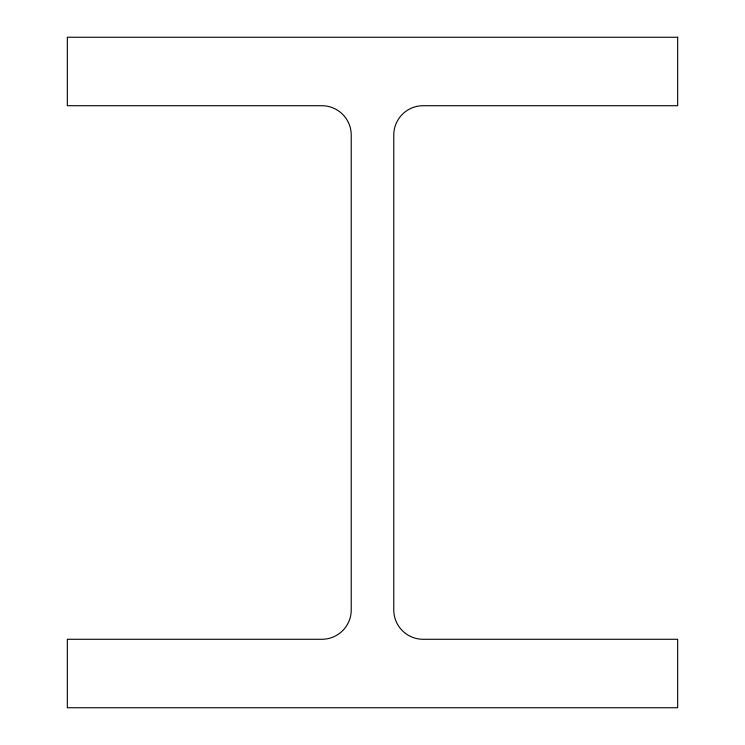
<?xml version="1.0" encoding="UTF-8"?>
<svg xmlns="http://www.w3.org/2000/svg" width="745" height="745" viewBox="0 0 745 745"><rect width="100%" height="100%" fill="white"/><g stroke="black" fill="none" stroke-linecap="round" stroke-linejoin="round"><path stroke-width="1.12" d="M677.671 37.25L67.329 37.25L67.329 105.716L321.887 105.716A29.344 29.344 0 0 1 351.23 135.059L351.23 609.941A29.344 29.344 0 0 1 321.887 639.284L67.329 639.284L67.329 707.75L677.671 707.75L677.671 639.284L423.113 639.284A29.344 29.344 0 0 1 393.77 609.941L393.77 135.059A29.344 29.344 0 0 1 423.113 105.716L677.671 105.716L677.671 37.25"/></g></svg>
